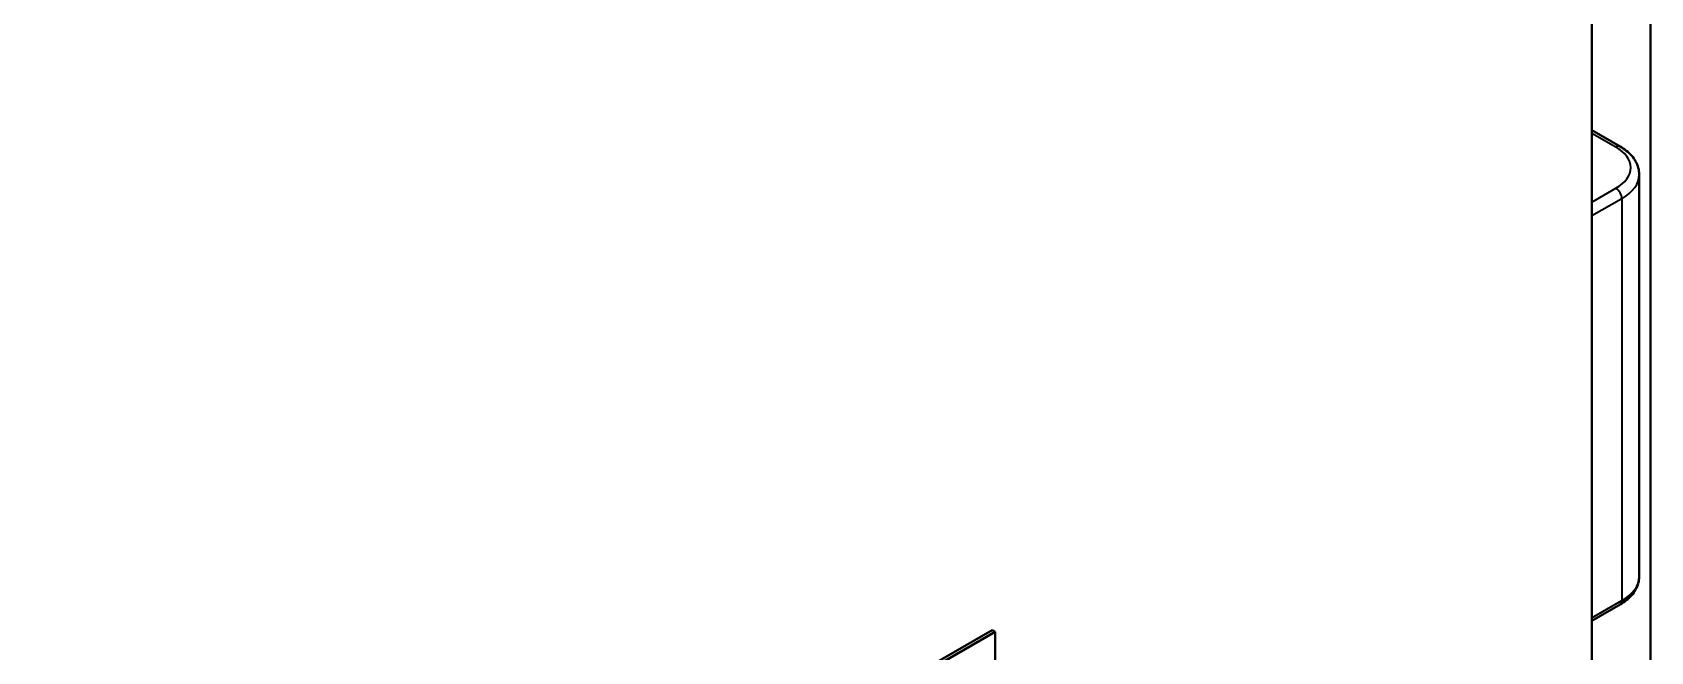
# Model space of a CAD drawing. Header units: millimetres. Extents: x 0 to 5887, y 0 to 4158.
# Drawn here: x 5408.4 to 5503.8, y 3248.9 to 3285.4 of the extents above; entities that cross this region are included whole.
import ezdxf

# ---------------------------------------------------------------- set-up
doc = ezdxf.new("R2010")
doc.units = ezdxf.units.MM
doc.header["$LTSCALE"] = 7
doc.layers.add('가시적인 것(ISO)', color=3, linetype='Continuous', lineweight=40)
doc.layers.add('가시적인 좁은 것(ISO)', color=3, linetype='Continuous', lineweight=35)

msp = doc.modelspace()

# ---------------------------------------------------------------- linework, layer by layer
at = {"layer": '가시적인 것(ISO)'}
for p, q in [((5503.8055, 3594.803), (5503.8055, 3198.851)), ((5500.3407, 3215.3327), (5500.3407, 3382.5669)), ((5502.0044, 3278.6935), (5500.3407, 3279.6515)), ((5503.1336, 3253.3297), (5503.1336, 3277.0386)), ((5500.3407, 3250.7168), (5502.0044, 3251.6748)), ((5408.4168, 3217.5817), (5464.9854, 3250.1574)), ((5408.5936, 3217.4799), (5465.1621, 3250.0556)), ((5465.1621, 3250.0556), (5464.9854, 3250.1574)), ((5465.1621, 3250.0556), (5465.1621, 3201.0027))]:
    msp.add_line(p, q, dxfattribs=at)
for points, knots in [([(5502.0044, 3278.6935), (5502.1351, 3278.6182), (5502.2579, 3278.5357), (5502.4846, 3278.3561), (5502.5885, 3278.2589), (5502.7737, 3278.0496), (5502.855, 3277.9374), (5502.9895, 3277.6989), (5503.0427, 3277.5726), (5503.1148, 3277.3103), (5503.1336, 3277.1745), (5503.1336, 3277.0386)], [1.57079633, 1.57079633, 1.57079633, 1.57079633, 1.72787596, 1.72787596, 1.88495559, 1.88495559, 2.04203522, 2.04203522, 2.19911486, 2.19911486, 2.35619449, 2.35619449, 2.35619449, 2.35619449]), ([(5502.0044, 3251.6748), (5502.1351, 3251.7501), (5502.2579, 3251.8326), (5502.4846, 3252.0123), (5502.5885, 3252.1094), (5502.7737, 3252.3187), (5502.855, 3252.4309), (5502.9895, 3252.6694), (5503.0427, 3252.7958), (5503.1148, 3253.058), (5503.1336, 3253.1938), (5503.1336, 3253.3297)], [3.14159265, 3.14159265, 3.14159265, 3.14159265, 3.29867229, 3.29867229, 3.45575192, 3.45575192, 3.61283155, 3.61283155, 3.76991118, 3.76991118, 3.92699082, 3.92699082, 3.92699082, 3.92699082])]:
    msp.add_open_spline(points, degree=3, knots=knots, dxfattribs=at)
at = {"layer": '가시적인 좁은 것(ISO)'}
for p, q in [((5500.3407, 3279.4833), (5501.7549, 3278.669)), ((5500.3407, 3275.4114), (5501.7549, 3276.2258)), ((5502.1085, 3275.6134), (5500.3407, 3274.5954)), ((5502.1085, 3275.6134), (5502.1085, 3251.9045)), ((5500.3407, 3250.8866), (5502.1085, 3251.9045))]:
    msp.add_line(p, q, dxfattribs=at)
for centre, major_axis, ratio, start_param, end_param in [((5501.7549, 3278.2602), (0.2495, 0.4333), 0.5780931, 0, 0.7834645), ((5499.6336, 3277.4474), (3, 0), 0.5758617, 5.4977871, 7.0685835), ((5499.6336, 3277.0386), (3.5, 0), 0.5758617, 5.4977871, 6.2831853), ((5501.7549, 3275.817), (0.2495, -0.4333), 0.5780931, 0.7873319, 2.3581282), ((5499.6336, 3253.3297), (3.5, 0), 0.5758617, 5.4977871, 6.2831853), ((5501.7549, 3252.1081), (0.2495, -0.4333), 0.5780931, 0, 0.7873319)]:
    msp.add_ellipse(centre, major_axis=major_axis, ratio=ratio, start_param=start_param, end_param=end_param, dxfattribs=at)

doc.saveas('drawing.dxf')
